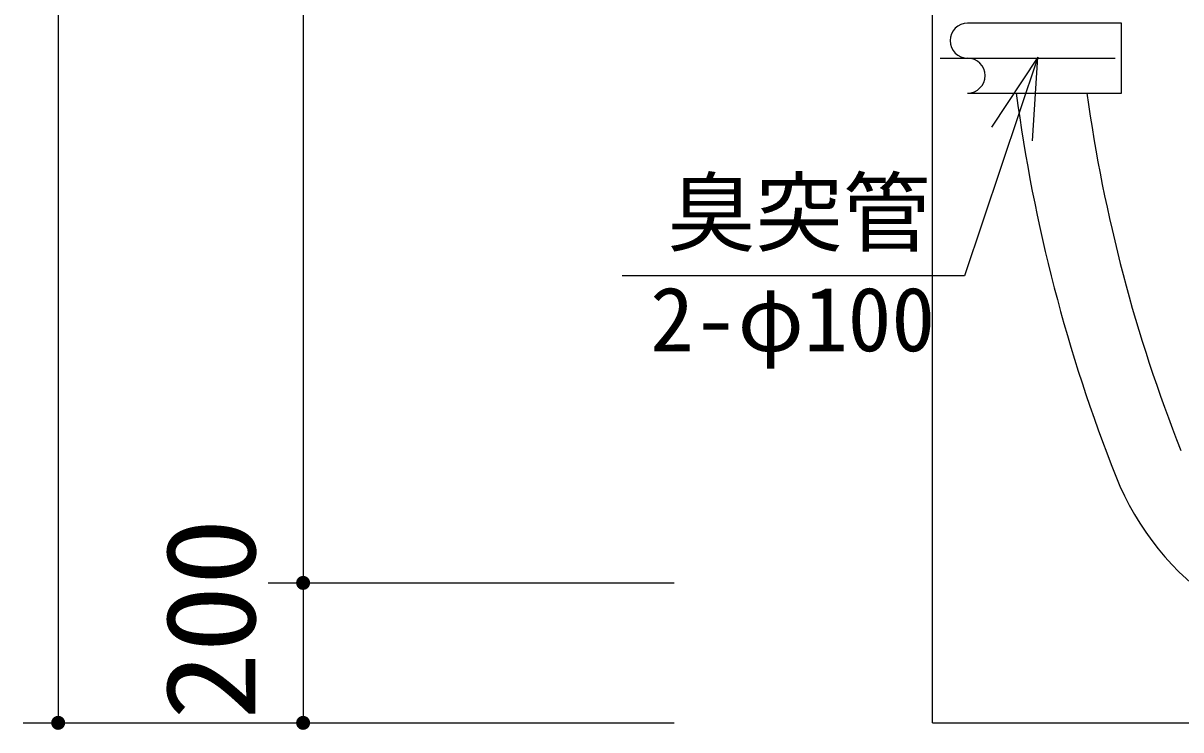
# Model space of a CAD drawing. Units: millimetres, scale not verified. Extents: x -14850 to 14850, y -10500 to 10500.
# Drawn here: x -11750 to -10096, y 339 to 1349 of the extents above; entities that cross this region are included whole.
import ezdxf
from ezdxf.enums import TextEntityAlignment as Align

# ---------------------------------------------------------------- set-up
doc = ezdxf.new("R2010")
doc.units = ezdxf.units.MM
doc.header["$LTSCALE"] = 50
doc.linetypes.add('CHAIN1', pattern=[8, 5, -1, 1, -1])
doc.layers.add('0-0_空気管', color=3, linetype='Continuous', lineweight=25)
doc.layers.add('0-3_製作', color=5, linetype='Continuous', lineweight=25)
doc.styles.add('ＭＳ ゴシック', font='')
doc.styles.get('ＭＳ ゴシック').set_extended_font_data('MS Gothic')

msp = doc.modelspace()

# ---------------------------------------------------------------- linework, layer by layer
at = {"layer": '0-0_空気管', "linetype": 'CHAIN1'}
msp.add_line((-10439.92, 1299.11), (-10167.15, 1299.11), dxfattribs=at)
at = {"layer": '0-0_空気管'}
for p, q in [((-10300.66, 1300.61), (-10405.38, 987.77)), ((-10405.38, 987.77), (-10894.46, 987.77))]:
    msp.add_line(p, q, dxfattribs=at)
for points in [[(-10400.89, 1249.11), (-10181.02, 1249.11), (-10181.02, 1349.11), (-10400.89, 1349.11)], [(-10308, 1180.84), (-10300.66, 1300.61), (-10366.91, 1200.55)]]:
    msp.add_lwpolyline(points, dxfattribs=at)
for centre, radius, start, end in [((-10400.89, 1324.11), 25, 90, 270), ((-10400.89, 1274.11), 25, 270, 90), ((-8050.89, 1549.11), 2300, 187.49471, 201.61827), ((-8050.89, 1549.11), 2200, 187.83748, 201.61827), ((-9817.24, 849.11), 400, 201.61827, 270)]:
    msp.add_arc(centre, radius, start, end, dxfattribs=at)
at = {"layer": '0-3_製作', "color": 2}
for p, q in [((-11700.25, 2749.11), (-11700.25, 349.11)), ((-10450.89, 349.11), (-10450.89, 2749.11)), ((-11350.25, 2549.11), (-11350.25, 549.11)), ((-11400.25, 549.11), (-10819.97, 549.11)), ((-11350.25, 549.11), (-11350.25, 349.11)), ((-11750.25, 349.11), (-10819.97, 349.11)), ((-10450.89, 349.11), (-5520.89, 349.11))]:
    msp.add_line(p, q, dxfattribs=at)
at = {"layer": '0-3_製作'}
for points in [[(-11360.07, 550.99), (-11360.25, 549.11), (-11360.23, 549.74)], [(-11360.07, 550.99), (-11350.25, 549.11), (-11360.25, 549.11)], [(-11350.25, 549.11), (-11360.17, 547.86), (-11360.25, 549.11)], [(-11350.25, 549.11), (-11359.93, 546.63), (-11360.17, 547.86)], [(-11359.76, 552.2), (-11350.25, 549.11), (-11360.07, 550.99)], [(-11350.25, 549.11), (-11359.54, 545.43), (-11359.93, 546.63)], [(-11359.3, 553.37), (-11350.25, 549.11), (-11359.76, 552.2)], [(-11350.25, 549.11), (-11359.01, 544.29), (-11359.54, 545.43)], [(-11358.69, 554.47), (-11350.25, 549.11), (-11359.3, 553.37)], [(-11350.25, 549.11), (-11358.34, 543.23), (-11359.01, 544.29)], [(-11357.95, 555.49), (-11350.25, 549.11), (-11358.69, 554.47)], [(-11350.25, 549.11), (-11357.54, 542.27), (-11358.34, 543.23)], [(-11357.09, 556.4), (-11350.25, 549.11), (-11357.95, 555.49)], [(-11350.25, 549.11), (-11356.62, 541.41), (-11357.54, 542.27)], [(-11356.12, 557.2), (-11350.25, 549.11), (-11357.09, 556.4)], [(-11350.25, 549.11), (-11355.61, 540.67), (-11356.62, 541.41)], [(-11355.06, 557.88), (-11350.25, 549.11), (-11356.12, 557.2)], [(-11350.25, 549.11), (-11354.5, 540.06), (-11355.61, 540.67)], [(-11353.93, 558.41), (-11350.25, 549.11), (-11355.06, 557.88)], [(-11350.25, 549.11), (-11353.34, 539.6), (-11354.5, 540.06)], [(-11352.73, 558.8), (-11350.25, 549.11), (-11353.93, 558.41)], [(-11350.25, 549.11), (-11352.12, 539.29), (-11353.34, 539.6)], [(-11351.5, 559.03), (-11350.25, 549.11), (-11352.73, 558.8)], [(-11350.25, 549.11), (-11350.87, 539.13), (-11352.12, 539.29)], [(-11350.25, 559.11), (-11350.25, 549.11), (-11351.5, 559.03)], [(-11350.25, 549.11), (-11350.25, 539.11), (-11350.87, 539.13)], [(-11349.62, 559.09), (-11350.25, 549.11), (-11350.25, 559.11)], [(-11349.62, 559.09), (-11340.25, 549.11), (-11350.25, 549.11)], [(-11340.25, 549.11), (-11350.25, 539.11), (-11350.25, 549.11)], [(-11340.25, 549.11), (-11348.99, 539.19), (-11350.25, 539.11)], [(-11348.37, 558.94), (-11340.25, 549.11), (-11349.62, 559.09)], [(-11340.25, 549.11), (-11347.76, 539.43), (-11348.99, 539.19)], [(-11347.16, 558.62), (-11340.25, 549.11), (-11348.37, 558.94)], [(-11340.25, 549.11), (-11346.57, 539.81), (-11347.76, 539.43)], [(-11345.99, 558.16), (-11340.25, 549.11), (-11347.16, 558.62)], [(-11340.25, 549.11), (-11345.43, 540.35), (-11346.57, 539.81)], [(-11344.89, 557.56), (-11340.25, 549.11), (-11345.99, 558.16)], [(-11340.25, 549.11), (-11344.37, 541.02), (-11345.43, 540.35)], [(-11343.87, 556.82), (-11340.25, 549.11), (-11344.89, 557.56)], [(-11340.25, 549.11), (-11343.4, 541.82), (-11344.37, 541.02)], [(-11342.96, 555.96), (-11340.25, 549.11), (-11343.87, 556.82)], [(-11340.25, 549.11), (-11342.54, 542.74), (-11343.4, 541.82)], [(-11342.16, 554.99), (-11340.25, 549.11), (-11342.96, 555.96)], [(-11340.25, 549.11), (-11341.8, 543.75), (-11342.54, 542.74)], [(-11341.48, 553.93), (-11340.25, 549.11), (-11342.16, 554.99)], [(-11340.25, 549.11), (-11341.2, 544.85), (-11341.8, 543.75)], [(-11340.95, 552.79), (-11340.25, 549.11), (-11341.48, 553.93)], [(-11340.25, 549.11), (-11340.74, 546.02), (-11341.2, 544.85)], [(-11340.56, 551.6), (-11340.25, 549.11), (-11340.95, 552.79)], [(-11340.25, 549.11), (-11340.42, 547.24), (-11340.74, 546.02)], [(-11340.33, 550.37), (-11340.25, 549.11), (-11340.56, 551.6)], [(-11340.25, 549.11), (-11340.27, 548.48), (-11340.42, 547.24)], [(-11710.23, 349.74), (-11700.25, 349.11), (-11710.25, 349.11)], [(-11700.25, 349.11), (-11710.17, 347.86), (-11710.25, 349.11)], [(-11710.07, 350.99), (-11700.25, 349.11), (-11710.23, 349.74)], [(-11700.25, 349.11), (-11709.93, 346.63), (-11710.17, 347.86)], [(-11709.76, 352.2), (-11700.25, 349.11), (-11710.07, 350.99)], [(-11700.25, 349.11), (-11709.54, 345.43), (-11709.93, 346.63)], [(-11709.3, 353.37), (-11700.25, 349.11), (-11709.76, 352.2)], [(-11700.25, 349.11), (-11709.01, 344.3), (-11709.54, 345.43)], [(-11708.69, 354.47), (-11700.25, 349.11), (-11709.3, 353.37)], [(-11700.25, 349.11), (-11708.34, 343.23), (-11709.01, 344.3)], [(-11707.95, 355.49), (-11700.25, 349.11), (-11708.69, 354.47)], [(-11700.25, 349.11), (-11707.54, 342.27), (-11708.34, 343.23)], [(-11707.09, 356.4), (-11700.25, 349.11), (-11707.95, 355.49)], [(-11700.25, 349.11), (-11706.62, 341.41), (-11707.54, 342.27)], [(-11706.12, 357.2), (-11700.25, 349.11), (-11707.09, 356.4)], [(-11700.25, 349.11), (-11705.61, 340.67), (-11706.62, 341.41)], [(-11705.06, 357.88), (-11700.25, 349.11), (-11706.12, 357.2)], [(-11700.25, 349.11), (-11704.5, 340.06), (-11705.61, 340.67)], [(-11703.93, 358.41), (-11700.25, 349.11), (-11705.06, 357.88)], [(-11700.25, 349.11), (-11703.34, 339.6), (-11704.5, 340.06)], [(-11702.73, 358.8), (-11700.25, 349.11), (-11703.93, 358.41)], [(-11700.25, 349.11), (-11702.12, 339.29), (-11703.34, 339.6)], [(-11701.5, 359.03), (-11700.25, 349.11), (-11702.73, 358.8)], [(-11700.25, 349.11), (-11700.87, 339.13), (-11702.12, 339.29)], [(-11700.25, 359.11), (-11700.25, 349.11), (-11701.5, 359.03)], [(-11700.25, 349.11), (-11700.25, 339.11), (-11700.87, 339.13)], [(-11699.62, 359.09), (-11700.25, 349.11), (-11700.25, 359.11)], [(-11699.62, 359.09), (-11690.25, 349.11), (-11700.25, 349.11)], [(-11690.25, 349.11), (-11700.25, 339.11), (-11700.25, 349.11)], [(-11690.25, 349.11), (-11698.99, 339.19), (-11700.25, 339.11)], [(-11698.37, 358.94), (-11690.25, 349.11), (-11699.62, 359.09)], [(-11690.25, 349.11), (-11697.76, 339.43), (-11698.99, 339.19)], [(-11697.16, 358.62), (-11690.25, 349.11), (-11698.37, 358.94)], [(-11690.25, 349.11), (-11696.57, 339.82), (-11697.76, 339.43)], [(-11695.99, 358.16), (-11690.25, 349.11), (-11697.16, 358.62)], [(-11690.25, 349.11), (-11695.43, 340.35), (-11696.57, 339.82)], [(-11694.89, 357.56), (-11690.25, 349.11), (-11695.99, 358.16)], [(-11690.25, 349.11), (-11694.37, 341.02), (-11695.43, 340.35)], [(-11693.87, 356.82), (-11690.25, 349.11), (-11694.89, 357.56)], [(-11690.25, 349.11), (-11693.4, 341.82), (-11694.37, 341.02)], [(-11692.96, 355.96), (-11690.25, 349.11), (-11693.87, 356.82)], [(-11690.25, 349.11), (-11692.54, 342.74), (-11693.4, 341.82)], [(-11692.16, 354.99), (-11690.25, 349.11), (-11692.96, 355.96)], [(-11690.25, 349.11), (-11691.8, 343.75), (-11692.54, 342.74)], [(-11691.48, 353.93), (-11690.25, 349.11), (-11692.16, 354.99)], [(-11690.25, 349.11), (-11691.2, 344.85), (-11691.8, 343.75)], [(-11690.95, 352.79), (-11690.25, 349.11), (-11691.48, 353.93)], [(-11690.25, 349.11), (-11690.74, 346.02), (-11691.2, 344.85)], [(-11690.56, 351.6), (-11690.25, 349.11), (-11690.95, 352.79)], [(-11690.25, 349.11), (-11690.42, 347.24), (-11690.74, 346.02)], [(-11690.33, 350.37), (-11690.25, 349.11), (-11690.56, 351.6)], [(-11690.25, 349.11), (-11690.27, 348.48), (-11690.42, 347.24)], [(-11360.23, 349.74), (-11350.25, 349.11), (-11360.25, 349.11)], [(-11350.25, 349.11), (-11360.17, 347.86), (-11360.25, 349.11)], [(-11360.07, 350.99), (-11350.25, 349.11), (-11360.23, 349.74)], [(-11350.25, 349.11), (-11359.93, 346.63), (-11360.17, 347.86)], [(-11359.76, 352.2), (-11350.25, 349.11), (-11360.07, 350.99)], [(-11350.25, 349.11), (-11359.54, 345.43), (-11359.93, 346.63)], [(-11359.3, 353.37), (-11350.25, 349.11), (-11359.76, 352.2)], [(-11350.25, 349.11), (-11359.01, 344.3), (-11359.54, 345.43)], [(-11358.69, 354.47), (-11350.25, 349.11), (-11359.3, 353.37)], [(-11350.25, 349.11), (-11358.34, 343.23), (-11359.01, 344.3)], [(-11357.95, 355.49), (-11350.25, 349.11), (-11358.69, 354.47)], [(-11350.25, 349.11), (-11357.54, 342.27), (-11358.34, 343.23)], [(-11357.09, 356.4), (-11350.25, 349.11), (-11357.95, 355.49)], [(-11350.25, 349.11), (-11356.62, 341.41), (-11357.54, 342.27)], [(-11356.12, 357.2), (-11350.25, 349.11), (-11357.09, 356.4)], [(-11350.25, 349.11), (-11355.61, 340.67), (-11356.62, 341.41)], [(-11355.06, 357.88), (-11350.25, 349.11), (-11356.12, 357.2)], [(-11350.25, 349.11), (-11354.5, 340.06), (-11355.61, 340.67)], [(-11353.93, 358.41), (-11350.25, 349.11), (-11355.06, 357.88)], [(-11350.25, 349.11), (-11353.34, 339.6), (-11354.5, 340.06)], [(-11352.73, 358.8), (-11350.25, 349.11), (-11353.93, 358.41)], [(-11350.25, 349.11), (-11352.12, 339.29), (-11353.34, 339.6)], [(-11351.5, 359.03), (-11350.25, 349.11), (-11352.73, 358.8)], [(-11350.25, 349.11), (-11350.87, 339.13), (-11352.12, 339.29)], [(-11350.25, 359.11), (-11350.25, 349.11), (-11351.5, 359.03)], [(-11350.25, 349.11), (-11350.25, 339.11), (-11350.87, 339.13)], [(-11349.62, 359.09), (-11350.25, 349.11), (-11350.25, 359.11)], [(-11349.62, 359.09), (-11340.25, 349.11), (-11350.25, 349.11)], [(-11340.25, 349.11), (-11350.25, 339.11), (-11350.25, 349.11)], [(-11340.25, 349.11), (-11348.99, 339.19), (-11350.25, 339.11)], [(-11348.37, 358.94), (-11340.25, 349.11), (-11349.62, 359.09)], [(-11340.25, 349.11), (-11347.76, 339.43), (-11348.99, 339.19)], [(-11347.16, 358.62), (-11340.25, 349.11), (-11348.37, 358.94)], [(-11340.25, 349.11), (-11346.57, 339.82), (-11347.76, 339.43)], [(-11345.99, 358.16), (-11340.25, 349.11), (-11347.16, 358.62)], [(-11340.25, 349.11), (-11345.43, 340.35), (-11346.57, 339.82)], [(-11344.89, 357.56), (-11340.25, 349.11), (-11345.99, 358.16)], [(-11340.25, 349.11), (-11344.37, 341.02), (-11345.43, 340.35)], [(-11343.87, 356.82), (-11340.25, 349.11), (-11344.89, 357.56)], [(-11340.25, 349.11), (-11343.4, 341.82), (-11344.37, 341.02)], [(-11342.96, 355.96), (-11340.25, 349.11), (-11343.87, 356.82)], [(-11340.25, 349.11), (-11342.54, 342.74), (-11343.4, 341.82)], [(-11342.16, 354.99), (-11340.25, 349.11), (-11342.96, 355.96)], [(-11340.25, 349.11), (-11341.8, 343.75), (-11342.54, 342.74)], [(-11341.48, 353.93), (-11340.25, 349.11), (-11342.16, 354.99)], [(-11340.25, 349.11), (-11341.2, 344.85), (-11341.8, 343.75)], [(-11340.95, 352.79), (-11340.25, 349.11), (-11341.48, 353.93)], [(-11340.25, 349.11), (-11340.74, 346.02), (-11341.2, 344.85)], [(-11340.56, 351.6), (-11340.25, 349.11), (-11340.95, 352.79)], [(-11340.25, 349.11), (-11340.42, 347.24), (-11340.74, 346.02)], [(-11340.33, 350.37), (-11340.25, 349.11), (-11340.56, 351.6)], [(-11340.25, 349.11), (-11340.27, 348.48), (-11340.42, 347.24)]]:
    msp.add_solid(points, dxfattribs=at)

# ---------------------------------------------------------------- texts
at = {"layer": '0-0_空気管', "color": 4, "style": 'ＭＳ ゴシック'}
for s, p in [('臭突管', (-10829.38, 1005.06)), ('2-φ100', (-10854.36, 852.71))]:
    msp.add_text(s, height=91.79, dxfattribs=at).set_placement(p, align=Align.BOTTOM_LEFT)
at = {"layer": '0-3_製作', "color": 4, "style": 'ＭＳ ゴシック', "width": 1.1}
msp.add_text('200', height=128.4, rotation=90, dxfattribs=at).set_placement((-11380.18, 353.3), align=Align.BOTTOM_LEFT)

doc.saveas('drawing.dxf')
